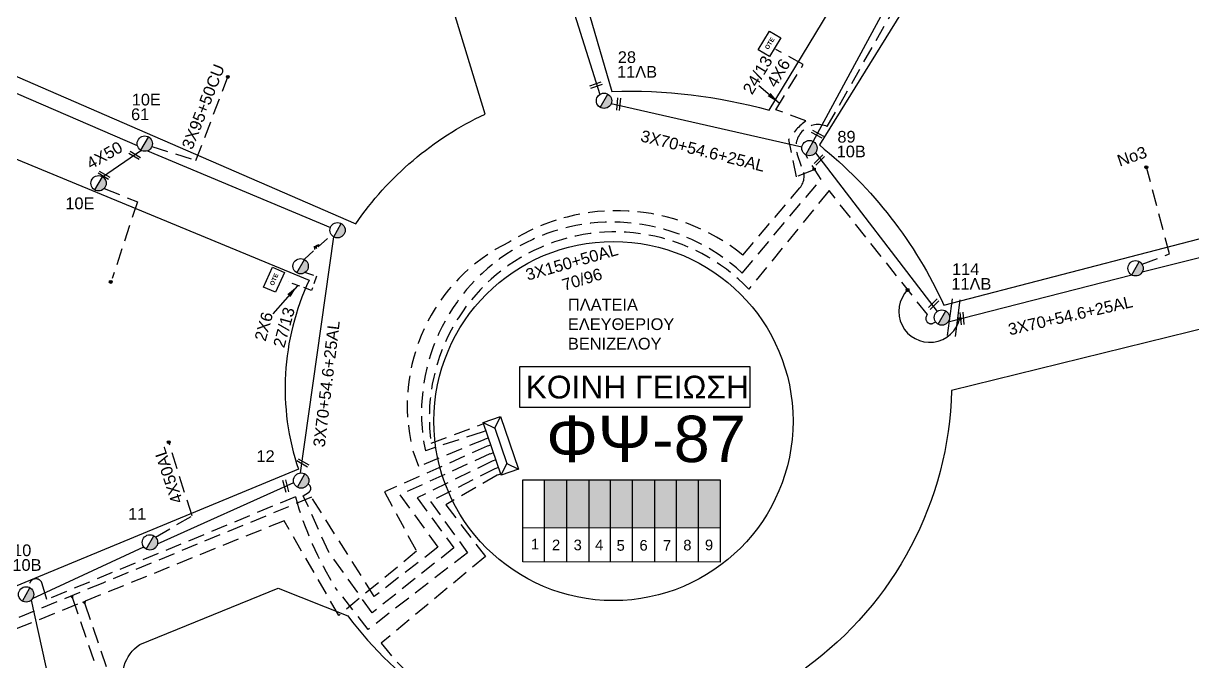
# Model space of a CAD drawing. Header units: millimetres. Extents: x 875 to 3140, y 727 to 1775.
# Drawn here: x 2156 to 2335.9, y 1137.6 to 1235.8 of the extents above; entities that cross this region are included whole.
import ezdxf
from ezdxf.enums import TextEntityAlignment as Align

# ---------------------------------------------------------------- set-up
doc = ezdxf.new("R2010")
doc.units = ezdxf.units.MM
doc.linetypes.add('DASHED', pattern=[19.05, 12.7, -6.35])
for name, color, linetype in [('Pillar OTE', 7, 'Continuous'), ('Γέφυρες Εναερίου Δικτύου', 7, 'Continuous'), ('Γυμνά εναέρια ΧΤ (3Φ)   4x50AL', 7, 'Continuous'), ('Γυμνά εναέρια ΧΤ και ΦΟΠ (3Φ)   4x50+16AL', 7, 'Continuous'), ('Επιγραφές - Σχήματα', 7, 'Continuous'), ('Καλώδια ΧΤ   2x6AL', 7, 'DASHED'), ('Καλώδια ΧΤ   3x150+50AL', 7, 'DASHED'), ('Καλώδια ΧΤ   3x150AL+50CU', 7, 'DASHED'), ('Καλώδια ΧΤ   3x95+50CU', 7, 'DASHED'), ('Καλώδια ΧΤ   4x6CU', 7, 'DASHED'), ('Μηχανική τομή', 7, 'Continuous'), ('Στύλος ΦΜ', 7, 'Continuous'), ('Στύλος ΦΜ @ 1', 7, 'Continuous'), ('Συνδέσεις', 7, 'Continuous'), ('Συνεστραμμένα ΧΤ   3x70+54.6+25AL', 7, 'SYN_LINE'), ('Τομή', 7, 'Continuous'), ('Υποσταθμός πόλεως', 7, 'Continuous'), ('Υπόβαθρο ΔΕΗ', 7, 'Continuous')]:
    doc.layers.add(name, color=color, linetype=linetype)
doc.styles.add('ar', font='arial.ttf')
doc.styles.get("Standard").update_dxf_attribs({"font": 'arial.ttf'})
doc.linetypes.add('SYN_LINE', pattern='A,0.5,-0.0001,["/\\/\\/\\/",Standard,S=0.1,R=0,X=0,Y=-0.05],-0.25', length=0.7501)
doc.dimstyles.new('ISO-25', dxfattribs={"dimtxt": 2.5, "dimasz": 2.5, "dimexe": 1.25, "dimexo": 0.625, "dimtad": 1, "dimtxsty": 'Standard', "dimcen": 2.5, "dimadec": 0, "dimazin": 0, "dimtfac": 1, "dimtmove": 0, "dimatfit": 3, "dimfxl": 1, "dimarcsym": 0})

# ---------------------------------------------------------------- blocks, each defined once
blk = doc.blocks.new('ΥΠΑΡΧΩΝ ΤΣΙΜΕΝΤΕΝΙΟΣ ΣΤΥΛΟΣ')
at = {"layer": 'Στύλος ΦΜ'}
blk.add_hatch(color=256, dxfattribs=at).paths.add_polyline_path([(-1.29, -2.28, 0.574793), (2.62, 0, 0.268822), (1.3, 2.27)])
blk.add_line((-1.29, -2.28), (1.3, 2.27), dxfattribs=at)
blk.add_circle((0, 0), 2.62, dxfattribs=at)
at = {"layer": 'Στύλος ΦΜ', "flags": 4}
for tag, p in [('ΑΡΙΘΜΟΣ', (-4.68, 8.05)), ('ΤΥΠΟΣ', (-4.91, 3.03))]:
    blk.add_attdef(tag, p, '', height=4, dxfattribs=at)
blk = doc.blocks.new('ΥΠΟΣΤΑΘΜΟΣ ΠΟΛΕΩΣ 8 ΑΝΑΧΩΡΗΣΕΩΝ')
at = {"layer": 'Υποσταθμός πόλεως', "linetype": 'Continuous', "ltscale": 40}
for p, q in [((-8.18, -2.82), (-8.18, -4)), ((-5.9, -2.82), (-5.9, -4)), ((-3.55, -2.82), (-3.55, -4)), ((-1.28, -2.82), (-1.28, -4)), ((1.23, -2.82), (1.23, -4)), ((3.56, -2.82), (3.56, -4)), ((6.03, -2.82), (6.03, -4)), ((8.16, -2.82), (8.16, -4))]:
    blk.add_line(p, q, dxfattribs=at)
blk.add_lwpolyline([(-8.57, 2.82), (8.57, 2.82), (8.57, -2.82), (-8.57, -2.82)], close=True, dxfattribs=at)
for points in [[(-5.75, 0), (-8.57, 2.82)], [(5.75, 0), (8.57, 2.82)], [(-8.57, -2.82), (-5.75, 0)], [(-5.75, 0), (5.75, 0)], [(8.57, -2.82), (5.75, 0)]]:
    blk.add_lwpolyline(points, dxfattribs=at)
at = {"layer": 'Υποσταθμός πόλεως', "linetype": 'SYN_LINE', "ltscale": 40, "flags": 1}
for tag, p in [('ΜΕΤΑΣΧΗΜΑΤΙΣΜΟΣ', (9.59, 1.44)), ('ΙΣΧΥΣ', (9.57, -1.35)), ('ΑΡΙΘΜΟΣ', (9.69, -4.07))]:
    blk.add_attdef(tag, p, '', height=1.8, dxfattribs=at)
blk = doc.blocks.new('ΤΟΜΗ')
at = {"layer": 'Τομή', "ltscale": 40}
for p, q in [((-5.68, 0), (5.68, 0)), ((5.68, -2.33), (-5.68, -2.33))]:
    blk.add_line(p, q, dxfattribs=at)
blk = doc.blocks.new('_ΣΥΝΔΕΣΗ')
at = {"layer": 'Συνδέσεις', "linetype": 'SYN_LINE', "ltscale": 40}
blk.add_hatch(color=256, dxfattribs=at).paths.add_polyline_path([(0.5, -0.01, 1), (-0.5, -0.01, 1)])
at = {"layer": 'Συνδέσεις'}
blk.add_circle((0, -0.01), 0.5, dxfattribs=at)
blk = doc.blocks.new('ΜΗΧΑΝΙΚΗ ΤΟΜΗ')
at = {"layer": 'Μηχανική τομή', "ltscale": 40}
for p, q in [((-1.89, 0.78), (1.89, 0.78)), ((1.89, 0), (-1.89, 0))]:
    blk.add_line(p, q, dxfattribs=at)
blk = doc.blocks.new('TSONTA XT1')
at = {"ltscale": 40}
h = blk.add_hatch(color=256, dxfattribs=at)
h.dxf.hatch_style = 1
h.paths.add_polyline_path([(595.96, 2487.66), (597.07, 2488.77), (595.96, 2489.87), (594.85, 2488.77)])
blk.add_lwpolyline([(594.85, 2488.77), (595.96, 2489.87), (597.07, 2488.77), (595.96, 2487.66)], close=True, dxfattribs=at)
blk = doc.blocks.new('PILLAR ΟΤΕ')
at = {"layer": 'Pillar OTE', "ltscale": 40}
blk.add_lwpolyline([(-3.31, 2.02), (3.39, 2.02), (3.39, -1.99), (-3.31, -1.99)], close=True, dxfattribs=at)
at = {"layer": 'Pillar OTE', "insert": (-1.81, 0.71), "char_height": 1.3575, "width": 109.961, "attachment_point": 1}
blk.add_mtext('{\\fArial|b1|i0|c161|p34;OTE}', dxfattribs=at)

msp = doc.modelspace()

# ---------------------------------------------------------------- hatches: boundary and pattern name
at = {"layer": 'Καλώδια ΧΤ   3x150AL+50CU', "linetype": 'DASHED', "ltscale": 0.1}
h = msp.add_hatch(color=1, dxfattribs=at)
h.dxf.hatch_style = 1
h.paths.add_polyline_path([(2239.59, 1165.61), (2236.15, 1165.61), (2236.15, 1158.25), (2239.59, 1158.25)])
h = msp.add_hatch(color=27, dxfattribs=at)
h.dxf.hatch_style = 1
h.paths.add_polyline_path([(2243.03, 1165.61), (2239.59, 1165.61), (2239.59, 1158.25), (2243.03, 1158.24)])
h = msp.add_hatch(color=6, dxfattribs=at)
h.dxf.hatch_style = 1
h.paths.add_polyline_path([(2246.33, 1165.61), (2243.03, 1165.61), (2243.03, 1158.24), (2246.33, 1158.24)])
h = msp.add_hatch(color=62, dxfattribs=at)
h.dxf.hatch_style = 1
h.paths.add_polyline_path([(2249.71, 1165.61), (2246.33, 1165.61), (2246.33, 1158.24), (2249.71, 1158.24)])
h = msp.add_hatch(color=5, dxfattribs=at)
h.dxf.hatch_style = 1
h.paths.add_polyline_path([(2253.11, 1165.61), (2249.71, 1165.61), (2249.71, 1158.24), (2253.11, 1158.23)])
h = msp.add_hatch(color=133, dxfattribs=at)
h.dxf.hatch_style = 1
h.paths.add_polyline_path([(2256.45, 1165.61), (2253.11, 1165.61), (2253.11, 1158.23), (2256.45, 1158.23)])
h = msp.add_hatch(color=173, dxfattribs=at)
h.dxf.hatch_style = 1
h.paths.add_polyline_path([(2259.84, 1165.61), (2256.45, 1165.61), (2256.45, 1158.23), (2259.84, 1158.23)])
h = msp.add_hatch(color=30, dxfattribs=at)
h.dxf.hatch_style = 1
h.paths.add_polyline_path([(2263.16, 1165.61), (2259.84, 1165.61), (2259.84, 1158.23), (2263.16, 1158.22)])
at = {"layer": 'Καλώδια ΧΤ   3x150AL+50CU', "linetype": 'DASHED', "ltscale": 0.2}
h = msp.add_hatch(color=0, dxfattribs=at)
h.dxf.hatch_style = 1
h.paths.add_polyline_path([(2163.55, 1147.4), (2163.57, 1147.82), (2163.3, 1147.71), (2163.24, 1147.68)])
h = msp.add_hatch(color=0, dxfattribs=at)
h.dxf.hatch_style = 1
h.paths.add_polyline_path([(2165.49, 1146.94), (2165.16, 1146.8), (2165.47, 1146.51)])

# ---------------------------------------------------------------- linework, layer by layer
at = {"layer": 'Pillar OTE', "ltscale": 40}
for points in [[(2232.82, 1152.97), (2232.82, 1165.61), (2263.16, 1165.61), (2263.16, 1152.94), (2232.82, 1152.97)], [(2236.15, 1152.97), (2236.15, 1165.61)], [(2239.59, 1152.96), (2239.59, 1165.61)], [(2243.03, 1152.96), (2243.03, 1165.61)], [(2246.33, 1152.96), (2246.33, 1165.61)], [(2249.71, 1152.95), (2249.71, 1165.61)], [(2253.11, 1152.95), (2253.11, 1165.61)], [(2256.45, 1152.95), (2256.45, 1165.61)], [(2259.84, 1152.94), (2259.84, 1165.61)], [(2232.82, 1158.25), (2263.16, 1158.22)], [(2163.57, 1147.82), (2163.55, 1147.4), (2163.24, 1147.68), (2163.57, 1147.82)], [(2165.49, 1146.94), (2165.47, 1146.51), (2165.16, 1146.8), (2165.49, 1146.94)]]:
    msp.add_lwpolyline(points, dxfattribs=at)
at = {"layer": 'Γέφυρες Εναερίου Δικτύου', "color": 5, "linetype": 'DASHED', "ltscale": 0.2}
msp.add_lwpolyline([(2217.83, 1170.08, -0.729372), (2266.56, 1197.4), (2278.7, 1211.83), (2276.34, 1215.61)], format="xyb", dxfattribs=at)
at = {"layer": 'Γέφυρες Εναερίου Δικτύου', "color": 1, "linetype": 'DASHED', "ltscale": 0.2}
for points in [[(2328.08, 1198.76), (2332.31, 1200.39), (2328.76, 1213.7)], [(2218.72, 1171.26), (2226.21, 1174.02)]]:
    msp.add_lwpolyline(points, dxfattribs=at)
at = {"layer": 'Γέφυρες Εναερίου Δικτύου', "color": 133, "linetype": 'DASHED', "ltscale": 0.2}
msp.add_lwpolyline([(2168.45, 1210.44), (2173.54, 1208.35), (2169.66, 1196.6)], dxfattribs=at)
at = {"layer": 'Γέφυρες Εναερίου Δικτύου', "color": 1, "linetype": 'DASHED', "ltscale": 0.2}
msp.add_lwpolyline([(2296.35, 1189.86), (2295.96, 1189.69, -0.843436), (2295.07, 1191.02), (2279.94, 1210.09), (2267.59, 1194.94)], format="xyb", dxfattribs=at)
at = {"layer": 'Γέφυρες Εναερίου Δικτύου', "color": 5, "linetype": 'DASHED', "ltscale": 0.2}
msp.add_lwpolyline([(2226.58, 1172.95), (2217.83, 1170.08)], dxfattribs=at)
at = {"layer": 'Γέφυρες Εναερίου Δικτύου', "color": 133, "linetype": 'DASHED', "ltscale": 0.2}
msp.add_lwpolyline([(2228.13, 1168.48), (2216.58, 1162.83), (2222.23, 1155.14), (2209.65, 1145.14), (2202.98, 1154.49), (2199.06, 1163.16), (2199.87, 1163.66, 0.609186), (2199.77, 1164.95, -4.944774)], format="xyb", dxfattribs=at)
at = {"layer": 'Γέφυρες Εναερίου Δικτύου', "color": 173, "linetype": 'DASHED', "ltscale": 0.2}
msp.add_lwpolyline([(2228.54, 1167.31), (2218.6, 1162.27), (2224.32, 1154.38), (2209.05, 1142.59), (2204.01, 1148.98, -0.071711), (2197.84, 1162.98), (2159.6, 1147.17), (2158.88, 1149.66, 1.056977), (2157, 1149, 2.913048)], format="xyb", dxfattribs=at)
at = {"layer": 'Γέφυρες Εναερίου Δικτύου', "color": 1, "linetype": 'DASHED', "ltscale": 0.2}
msp.add_arc((2246.98, 1175.2), 28.54, 43.767, 187.9499, dxfattribs=at)
at = {"layer": 'Γυμνά εναέρια ΧΤ (3Φ)   4x50AL', "color": 133, "linetype": 'Continuous', "ltscale": 0.2}
msp.add_lwpolyline([(2168.15, 1212.24), (2174.09, 1216.29)], dxfattribs=at)
at = {"layer": 'Γυμνά εναέρια ΧΤ (3Φ)   4x50AL', "color": 173, "linetype": 'DASHED', "ltscale": 0.2}
msp.add_lwpolyline([(2176.32, 1156.8), (2181.94, 1160.04), (2178.36, 1171.43)], dxfattribs=at)
at = {"layer": 'Γυμνά εναέρια ΧΤ και ΦΟΠ (3Φ)   4x50+16AL', "color": 133}
for points in [[(2146.09, 1228.87), (2173.52, 1217.05)], [(2175.09, 1216.22), (2203.22, 1204.4)]]:
    msp.add_lwpolyline(points, dxfattribs=at)
at = {"layer": 'Επιγραφές - Σχήματα', "color": 190}
msp.add_lwpolyline([(2232.3, 1176.79), (2267.82, 1176.79), (2267.82, 1182.97), (2232.3, 1182.97)], close=True, dxfattribs=at)
at = {"layer": 'Επιγραφές - Σχήματα', "ltscale": 20}
msp.add_arc((2295.41, 1191.5), 4.74, 135.6048, 347.9682, dxfattribs=at)
at = {"layer": 'Καλώδια ΧΤ   2x6AL', "color": 133, "linetype": 'DASHED', "ltscale": 0.15}
msp.add_lwpolyline([(2199.22, 1199.55), (2203.3, 1203.22)], dxfattribs=at)
at = {"layer": 'Καλώδια ΧΤ   2x6AL', "color": 133, "linetype": 'Continuous', "ltscale": 0.15}
msp.add_lwpolyline([(2200.85, 1201.05), (2200.8, 1201.57), (2201.11, 1201.19), (2201.11, 1201.69), (2201.41, 1201.52), (2201.32, 1201.83), (2201.58, 1201.71)], dxfattribs=at)
at = {"layer": 'Καλώδια ΧΤ   2x6AL', "color": 133, "linetype": 'DASHED', "ltscale": 0.1}
for points in [[(2199.41, 1197.52), (2201.08, 1196.94), (2200.32, 1194.73)], [(2200.32, 1194.73), (2196.72, 1196.06)]]:
    msp.add_lwpolyline(points, dxfattribs=at)
at = {"layer": 'Καλώδια ΧΤ   3x150+50AL', "color": 62, "ltscale": 0.2}
msp.add_lwpolyline([(2226.97, 1171.83), (2216.83, 1167.63), (2215.88, 1170.31, -0.354362), (2230.75, 1202.18, -0.321669), (2266.69, 1200.17), (2275.44, 1210.5, 0.321202), (2275.7, 1213.81), (2275.03, 1215.74, -0.658954), (2279.65, 1219.95), (2289.74, 1237.7), (2291.44, 1238.69, 0.378897), (2292.96, 1243.25), (2306.36, 1264.19), (2307.93, 1265, 0.349213), (2309.59, 1268.67), (2318.37, 1283.06), (2311.52, 1287.22), (2318.86, 1299.31), (2305.62, 1306.38)], format="xyb", dxfattribs=at)
at = {"layer": 'Καλώδια ΧΤ   3x150+50AL', "color": 27, "ltscale": 0.2}
msp.add_lwpolyline([(2227.75, 1169.58), (2213.93, 1163.3), (2219.75, 1155.22), (2209.98, 1147.65), (2200.33, 1162.92), (2168.21, 1149.72), (2096.68, 1120.44), (2089.69, 1117.4)], dxfattribs=at)
at = {"layer": 'Καλώδια ΧΤ   3x150+50AL', "color": 6, "ltscale": 0.2}
msp.add_lwpolyline([(2227.34, 1170.76), (2211.53, 1163.76), (2216.48, 1154.61), (2204.52, 1144.75), (2196.11, 1159.3), (2136.98, 1135.42), (2091.03, 1115.44)], dxfattribs=at)
at = {"layer": 'Καλώδια ΧΤ   3x150AL+50CU', "color": 30, "ltscale": 0.2}
msp.add_lwpolyline([(2228.88, 1166.3), (2220.99, 1161.77), (2227.06, 1153.78), (2211.03, 1140.48)], dxfattribs=at)
msp.add_lwpolyline([(2220.69, 1162.17), (2220.69, 1162.17)], close=True, dxfattribs=at)
at = {"layer": 'Καλώδια ΧΤ   3x150AL+50CU', "color": 27, "linetype": 'DASHED', "ltscale": 0.2}
msp.add_lwpolyline([(2163.55, 1147.4), (2194.07, 1058.08, 0.323151), (2196.2, 1051.83), (2200.68, 1039.24), (2225.85, 1048.2)], format="xyb", dxfattribs=at)
at = {"layer": 'Καλώδια ΧΤ   3x150AL+50CU', "color": 6, "linetype": 'DASHED', "ltscale": 0.2}
msp.add_lwpolyline([(2165.46, 1146.52), (2195.42, 1058.75, 0.496968), (2197.56, 1052.46), (2201.16, 1042.35), (2224.87, 1050.79)], format="xyb", dxfattribs=at)
at = {"layer": 'Καλώδια ΧΤ   3x150AL+50CU', "color": 30, "ltscale": 0.2}
msp.add_lwpolyline([(2211.03, 1140.48, 0.301675), (2251.53, 1126.4), (2259.67, 1122.91)], format="xyb", dxfattribs=at)
at = {"layer": 'Καλώδια ΧΤ   3x95+50CU', "color": 133, "ltscale": 0.2}
msp.add_lwpolyline([(2175.76, 1216.88), (2182.55, 1214.73), (2187.45, 1227.61)], dxfattribs=at)
at = {"layer": 'Καλώδια ΧΤ   4x6CU', "color": 5, "ltscale": 0.2}
for points in [[(2276.38, 1220.82), (2271.75, 1222.53), (2275.96, 1229.49), (2271.74, 1231.81)], [(2277.5, 1213.23), (2274.95, 1212.24), (2273.77, 1217.98)]]:
    msp.add_lwpolyline(points, dxfattribs=at)
msp.add_arc((2282.12, 1212.94), 9.75, 126.0573, 148.8931, dxfattribs=at)
at = {"layer": 'Συνεστραμμένα ΧΤ   3x70+54.6+25AL', "color": 2, "ltscale": 20}
msp.add_lwpolyline([(2236.88, 1249.64), (2244.66, 1224.89)], dxfattribs=at)
at = {"layer": 'Συνεστραμμένα ΧΤ   3x70+54.6+25AL', "color": 5, "ltscale": 20}
for points in [[(2277.5, 1217.66), (2289.96, 1240.71)], [(2246.42, 1223.5), (2275.75, 1216.81)], [(2277.84, 1215.91), (2296.59, 1191.52)]]:
    msp.add_lwpolyline(points, dxfattribs=at)
at = {"layer": 'Συνεστραμμένα ΧΤ   3x70+54.6+25AL', "color": 133, "ltscale": 20}
msp.add_lwpolyline([(2198.61, 1166.67), (2203.74, 1202.97)], dxfattribs=at)
at = {"layer": 'Συνεστραμμένα ΧΤ   3x70+54.6+25AL', "color": 1, "ltscale": 10}
msp.add_lwpolyline([(2328.12, 1197.59), (2339.98, 1200.58)], dxfattribs=at)
at = {"layer": 'Συνεστραμμένα ΧΤ   3x70+54.6+25AL', "color": 1, "ltscale": 20}
msp.add_lwpolyline([(2298.26, 1189.91), (2326.5, 1197.12)], dxfattribs=at)
at = {"layer": 'Συνεστραμμένα ΧΤ   3x70+54.6+25AL', "color": 173, "ltscale": 20}
for points in [[(2176.63, 1155.77), (2197.58, 1165.21)], [(2157.41, 1147.35), (2174.53, 1155.27)], [(2157.21, 1147.1), (2159.93, 1134.73)]]:
    msp.add_lwpolyline(points, dxfattribs=at)
at = {"layer": 'Υπόβαθρο ΔΕΗ'}
for points in [[(2210.53, 1348.95), (2246.5, 1225.35, -0.075974), (2270.72, 1222.47), (2336.07, 1330.3, 0.184304), (2210.53, 1348.95, 4.030391)], [(2089.28, 1256.21), (2207.12, 1204.97, -0.133904), (2227.01, 1221.85), (2189.23, 1345.8, 0.155489), (2089.28, 1256.21, 3.657191)], [(2345.53, 1325.38), (2278.44, 1217.12, -0.117069), (2297.59, 1192.48), (2416.39, 1223.33, 0.17031), (2345.53, 1325.38, -6.731976)], [(2199.96, 1196.3, 0.193435), (2198.3, 1167.22), (2080, 1118.25, -0.177997), (2069.54, 1195.58, -0.038623), (2082.85, 1244.77), (2199.96, 1196.3)], [(2342.09, 1190), (2298.78, 1179.32, -0.233538), (2276.31, 1136.63), (2303.27, 1055.31, -0.001469), (2353.66, 903.71, 0.024015), (2428.11, 927.35, 0.00669), (2399.02, 1017.97, -0.000418), (2355.48, 1149.48, 0.059812)], [(2252.54, 1125.25), (2259.67, 1122.02), (2282.84, 1053.39), (2305.36, 988.65), (2328.82, 920.1), (2335.75, 899.39), (2334.64, 895.2), (2265.63, 872.71), (2260.93, 877.63), (2245.26, 925.01), (2223.42, 984.73), (2203.79, 1039.91), (2190.48, 1078.91), (2171.64, 1132.93, -0.345737), (2173.92, 1140.28), (2195.17, 1148.95), (2205.9, 1144.68, 0.167628), (2236.95, 1123.56, 0.102716), (2252.54, 1125.25, -0.438157)]]:
    msp.add_lwpolyline(points, format="xyb", dxfattribs=at)
msp.add_circle((2246.77, 1174.64), 27.62, dxfattribs=at)

# ---------------------------------------------------------------- block references
at = {"layer": 'Pillar OTE', "xscale": 0.5, "yscale": 0.5, "zscale": 0.5}
for p, rotation in [((2270.77, 1232.67), 58.78010653170433), ((2194.55, 1196.37), 66.32615108452538)]:
    msp.add_blockref('PILLAR ΟΤΕ', p, dxfattribs=dict(at, rotation=rotation))
at = {"layer": 'Μηχανική τομή'}
for p, xscale, yscale, zscale, rotation in [((2244.01, 1226.5), 0.4999999999996593, 0.4999999999996593, 0.4999999999996593, 199.0194257107178), ((2247.76, 1223.38), 0.4999999999995809, 0.4999999999995809, 0.4999999999995809, 84.37998572871855), ((2278.24, 1218.94), 0.4999999999996987, 0.4999999999996987, 0.4999999999996987, 150.9915934411411), ((2173.02, 1215.35), 0.499999999999776, 0.499999999999776, 0.499999999999776, 329.4608045377428), ((2278.58, 1214.66), 0.4999999999995202, 0.4999999999995202, 0.4999999999995202, 44.82475745986569), ((2168.29, 1212.29), 0.4999999999997761, 0.4999999999997761, 0.4999999999997761, 329.4608045377428), ((2296.16, 1192.48), 0.4999999999995202, 0.4999999999995202, 0.4999999999995202, 44.82475745986569), ((2300.6, 1190.44), 0.4999999999995708, 0.4999999999995708, 0.4999999999995708, 95.50437259993875), ((2198.9, 1168.03), 0.499999999999776, 0.499999999999776, 0.499999999999776, 329.4608045377428), ((2196.17, 1164.59), 0.4999999999996987, 0.4999999999996987, 0.4999999999996987, 284.4650547398509)]:
    msp.add_blockref('ΜΗΧΑΝΙΚΗ ΤΟΜΗ', p, dxfattribs=dict(at, xscale=xscale, yscale=yscale, zscale=zscale, rotation=rotation))
at = {"layer": 'Στύλος ΦΜ @ 1', "ltscale": 40}
ref = msp.add_blockref('ΥΠΑΡΧΩΝ ΤΣΙΜΕΝΤΕΝΙΟΣ ΣΤΥΛΟΣ', (2245.32, 1223.92), dxfattribs=dict(at, xscale=0.4499999999998181, yscale=0.4499999999998181, zscale=0.4499999999998181))
ref.add_attrib('ΤΥΠΟΣ', '11ΛB', (2247.33, 1227.47), dxfattribs={"layer": 'Στύλος ΦΜ', "height": 1.8, "flags": 4})
ref.add_attrib('ΑΡΙΘΜΟΣ', '28', (2247.44, 1229.73), dxfattribs={"layer": 'Στύλος ΦΜ', "height": 1.8, "flags": 4})
ref = msp.add_blockref('ΥΠΑΡΧΩΝ ΤΣΙΜΕΝΤΕΝΙΟΣ ΣΤΥΛΟΣ', (2174.67, 1217.32), dxfattribs=dict(at, xscale=0.4499999999998181, yscale=0.4499999999998181, zscale=0.4499999999998181))
ref.add_attrib('ΤΥΠΟΣ', '61', (2172.56, 1220.94), dxfattribs={"layer": 'Στύλος ΦΜ', "height": 1.8, "flags": 4})
ref.add_attrib('ΑΡΙΘΜΟΣ', '10E', (2172.67, 1223.2), dxfattribs={"layer": 'Στύλος ΦΜ', "height": 1.8, "flags": 4})
ref = msp.add_blockref('ΥΠΑΡΧΩΝ ΤΣΙΜΕΝΤΕΝΙΟΣ ΣΤΥΛΟΣ', (2276.92, 1216.64), dxfattribs=dict(at, xscale=0.4499999999998181, yscale=0.4499999999998181, zscale=0.4499999999998181))
ref.add_attrib('ΤΥΠΟΣ', '10B', (2281.11, 1215.22), dxfattribs={"layer": 'Στύλος ΦΜ', "height": 1.8, "flags": 4})
ref.add_attrib('ΑΡΙΘΜΟΣ', '89', (2281.22, 1217.48), dxfattribs={"layer": 'Στύλος ΦΜ', "height": 1.8, "flags": 4})
ref = msp.add_blockref('ΥΠΑΡΧΩΝ ΤΣΙΜΕΝΤΕΝΙΟΣ ΣΤΥΛΟΣ', (2167.56, 1211.22), dxfattribs=dict(at, xscale=0.4499999999998181, yscale=0.4499999999998181, zscale=0.4499999999998181))
ref.add_attrib('ΤΥΠΟΣ', '10Ε', (2162.45, 1207.24), dxfattribs={"layer": 'Στύλος ΦΜ', "height": 1.8, "flags": 4})
at = {"layer": 'Στύλος ΦΜ @ 1', "ltscale": 40, "xscale": 0.4499999999998181, "yscale": 0.4499999999998181, "zscale": 0.4499999999998181}
for p in [(2204.32, 1204), (2198.65, 1198.47), (2327.08, 1198.14)]:
    msp.add_blockref('ΥΠΑΡΧΩΝ ΤΣΙΜΕΝΤΕΝΙΟΣ ΣΤΥΛΟΣ', p, dxfattribs=at)
at = {"layer": 'Στύλος ΦΜ @ 1', "ltscale": 40}
ref = msp.add_blockref('ΥΠΑΡΧΩΝ ΤΣΙΜΕΝΤΕΝΙΟΣ ΣΤΥΛΟΣ', (2297.29, 1190.57), dxfattribs=dict(at, xscale=0.4499999999998181, yscale=0.4499999999998181, zscale=0.4499999999998181))
ref.add_attrib('ΤΥΠΟΣ', '11ΛB', (2298.75, 1194.85), dxfattribs={"layer": 'Στύλος ΦΜ', "height": 1.8, "flags": 4})
ref.add_attrib('ΑΡΙΘΜΟΣ', '114', (2298.85, 1197.11), dxfattribs={"layer": 'Στύλος ΦΜ', "height": 1.8, "flags": 4})
ref = msp.add_blockref('ΥΠΑΡΧΩΝ ΤΣΙΜΕΝΤΕΝΙΟΣ ΣΤΥΛΟΣ', (2198.73, 1165.49), dxfattribs=dict(at, xscale=0.4499999999998181, yscale=0.4499999999998181, zscale=0.4499999999998181))
ref.add_attrib('ΤΥΠΟΣ', '12', (2191.86, 1168.34), dxfattribs={"layer": 'Στύλος ΦΜ', "height": 1.8, "flags": 4})
ref = msp.add_blockref('ΥΠΑΡΧΩΝ ΤΣΙΜΕΝΤΕΝΙΟΣ ΣΤΥΛΟΣ', (2175.47, 1155.98), dxfattribs=dict(at, xscale=0.4499999999998181, yscale=0.4499999999998181, zscale=0.4499999999998181))
ref.add_attrib('ΤΥΠΟΣ', '11', (2172.11, 1159.46), dxfattribs={"layer": 'Στύλος ΦΜ', "height": 1.8, "flags": 4})
ref = msp.add_blockref('ΥΠΑΡΧΩΝ ΤΣΙΜΕΝΤΕΝΙΟΣ ΣΤΥΛΟΣ', (2156.42, 1147.98), dxfattribs=dict(at, xscale=0.4499999999998181, yscale=0.4499999999998181, zscale=0.4499999999998181))
ref.add_attrib('ΤΥΠΟΣ', '10B', (2154.31, 1151.6), dxfattribs={"layer": 'Στύλος ΦΜ', "height": 1.8, "flags": 4})
ref.add_attrib('ΑΡΙΘΜΟΣ', '10', (2154.42, 1153.86), dxfattribs={"layer": 'Στύλος ΦΜ', "height": 1.8, "flags": 4})
at = {"layer": 'Συνδέσεις', "xscale": 0.4500000000000455, "yscale": 0.4500000000000455, "zscale": 0.4500000000000455}
for p in [(2187.45, 1227.59), (2328.74, 1213.69), (2169.44, 1196.06), (2292.02, 1194.82), (2300.05, 1190.37), (2178.36, 1171.4)]:
    msp.add_blockref('_ΣΥΝΔΕΣΗ', p, dxfattribs=at)
at = {"layer": 'Συνδέσεις', "xscale": 0.2, "yscale": 0.2, "zscale": 0.2, "rotation": 315.3496485538888}
msp.add_blockref('TSONTA XT1', (1843.05, 943.05), dxfattribs=at)
at = {"layer": 'Τομή', "xscale": 0.499999999999951, "yscale": 0.499999999999951, "zscale": 0.499999999999951, "rotation": 82.60764162664573}
msp.add_blockref('ΤΟΜΗ', (2298.54, 1190.64), dxfattribs=at)
at = {"layer": 'Υποσταθμός πόλεως', "xscale": 0.5000000000000663, "yscale": 0.5000000000000663, "zscale": 0.5000000000000663, "rotation": 289.1043937934487}
msp.add_blockref('ΥΠΟΣΤΑΘΜΟΣ ΠΟΛΕΩΣ 8 ΑΝΑΧΩΡΗΣΕΩΝ', (2229.44, 1170.81), dxfattribs=at)

# ---------------------------------------------------------------- texts
at = {"ltscale": 30, "char_height": 1.63, "width": 11.2573, "attachment_point": 1}
for s, insert in [('1', (2234.07, 1156.53)), ('2', (2237.31, 1156.4)), ('3', (2240.64, 1156.4)), ('4', (2243.94, 1156.4)), ('5', (2247.25, 1156.32)), ('6', (2250.77, 1156.34)), ('7', (2254.39, 1156.34)), ('8', (2257.51, 1156.37)), ('9', (2260.84, 1156.4))]:
    msp.add_mtext(s, dxfattribs=dict(at, insert=insert))
at = {"layer": 'Γυμνά εναέρια ΧΤ (3Φ)   4x50AL', "ltscale": 20}
msp.add_text('4X50AL', height=1.8, rotation=108.5332, dxfattribs=at).set_placement((2178.28, 1166.26), align=Align.MIDDLE)
at = {"layer": 'Γυμνά εναέρια ΧΤ (3Φ)   4x50AL', "ltscale": 20, "insert": (2165.47, 1214.87), "char_height": 1.8, "width": 7.9878, "attachment_point": 1, "rotation": 29.7097, "style": 'ar'}
msp.add_mtext('4Χ50', dxfattribs=at)
at = {"layer": 'Επιγραφές - Σχήματα', "ltscale": 20, "char_height": 1.8, "width": 7.4435, "attachment_point": 1, "style": 'ar'}
for s, insert, rotation in [('24/13', (2266.55, 1225.65), 59.1107), ('4Χ6', (2270.22, 1226.74), 59.1107), ('Νο3', (2324.06, 1215.47), 19.1016), ('70/96', (2238.67, 1196.39), 17.0318), ('2X6', (2191.51, 1187.28), 74.5857), ('27/13', (2194.38, 1186.26), 74.5857)]:
    msp.add_mtext(s, dxfattribs=dict(at, insert=insert, rotation=rotation))
at = {"layer": 'Επιγραφές - Σχήματα', "ltscale": 20, "attachment_point": 1, "style": 'ar'}
for s, insert, char_height, width in [('ΠΛΑΤΕΙΑ ΕΛΕΥΘΕΡΙΟΥ ΒΕΝΙΖΕΛΟΥ', (2239.77, 1193.45), 1.8, 21.2869), ('ΦΨ-87', (2236.42, 1175.47), 7.14, 13.8383)]:
    msp.add_mtext(s, dxfattribs=dict(at, insert=insert, char_height=char_height, width=width))
at = {"layer": 'Επιγραφές - Σχήματα', "color": 190, "insert": (2233.26, 1181.62), "char_height": 3.5, "width": 35.1311, "attachment_point": 1}
msp.add_mtext('KOINH ΓΕΙΩΣΗ', dxfattribs=at)
at = {"layer": 'Καλώδια ΧΤ   3x150+50AL', "ltscale": 0.2}
msp.add_text('3X150+50AL', height=1.8, rotation=15.8581, dxfattribs=at).set_placement((2240.36, 1199.1), align=Align.MIDDLE)
at = {"layer": 'Καλώδια ΧΤ   3x95+50CU', "ltscale": 0.2}
msp.add_text('3X95+50CU', height=1.8, rotation=68.5062, dxfattribs=at).set_placement((2183.66, 1223.01), align=Align.MIDDLE)
at = {"layer": 'Συνεστραμμένα ΧΤ   3x70+54.6+25AL', "ltscale": 20}
for rotation, p in [(346.0253, (2260.53, 1216.22)), (12.9356, (2317.06, 1190.89)), (83.137, (2202.62, 1180.37))]:
    msp.add_text('3X70+54.6+25AL', height=1.8, rotation=rotation, dxfattribs=at).set_placement(p, align=Align.MIDDLE)

# ---------------------------------------------------------------- leaders
at = {"layer": 'Επιγραφές - Σχήματα', "ltscale": 40}
for points in [[(2272.24, 1223.57), (2269.15, 1226.21)], [(2198.15, 1195.44), (2194.37, 1191.12)]]:
    msp.add_leader(points, dimstyle='ISO-25', override={"dimasz": 2, "dimtad": 0}, dxfattribs=at)

doc.saveas('drawing.dxf')
